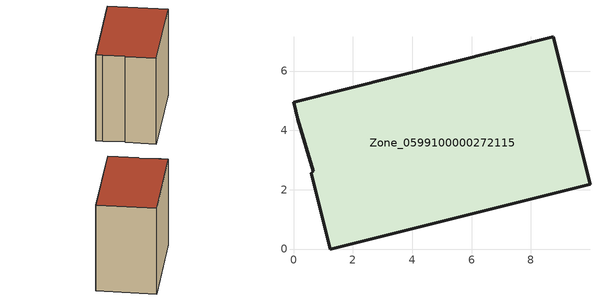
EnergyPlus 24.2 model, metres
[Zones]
Zone_0599100000272115
 floor ground (C_G): 0.6,2.56 0.66,2.63 0.14,4.38 0,4.95 8.76,7.15 9.99,2.19 1.23,0 z0
 wall outside (C_F): 8.76,7.15 0,4.95 0.14,4.38 0.66,2.63 0.6,2.56 1.23,0 9.99,2.19 8.76,7.15 z0:8.08
 roof outside (C_R): 0.66,2.63 0.6,2.56 1.23,0 9.99,2.19 8.76,7.15 0,4.95 0.14,4.38 z8.08
[BUILDING]
Pand.0599100000272115: North Axis=0; Terrain=City; Loads Convergence Tolerance Value=0.04; Temperature Convergence Tolerance Value=0.4; Solar Distribution=FullExterior; Maximum Number of Warmup Days=25; Minimum Number of Warmup Days=1
[Site:Location]
Rotterdam.The.Hague.AP_ZH_NLD Design_Conditions: Latitude=51.96; Longitude=4.45; Time Zone=1; Elevation=-4.5
[SITE:GROUNDTEMPERATURE:BUILDINGSURFACE]
18, 18, 18, 18, 18, 18, 18, 18, 18, 18, 18, 18
[MATERIAL] Thermal Absorptance=0.9; Solar Absorptance=0.7; Visible Absorptance=0.7
Name | Roughness | Thickness | Conductivity | Density | Specific Heat
G.TI.1975-1991 | MediumSmooth | 0.15 | 0.288461 | 540 | 1210
F.TI.1975-1991 | Rough | 0.3 | 0.230769 | 1920 | 840
R.TI.1975-1991 | MediumRough | 0.2 | 0.153846 | 1500 | 1000
[CONSTRUCTION]
C_G: G.TI.1975-1991
C_F: F.TI.1975-1991
C_R: R.TI.1975-1991
[ZONE]
Zone_0599100000272115: Type=1; Multiplier=1; Ceiling Height=Autocalculate; Volume=Autocalculate; Floor Area=autocalculate; Part of Total Floor Area=Yes
[ZONEINFILTRATION:DESIGNFLOWRATE]
Infil_Zone_0599100000272115: Zone or ZoneList or Space or SpaceList=Zone_0599100000272115; Schedule=AlwaysOn; Design Flow Rate Calculation Method=Flow/Area; Flow Rate per Floor Area=0.003; Constant Term Coefficient=1; Temperature Term Coefficient=0; Velocity Term Coefficient=0; Velocity Squared Term Coefficient=0
[HVACTEMPLATE:ZONE:IDEALLOADSAIRSYSTEM]
Zone_0599100000272115: Maximum Heating Supply Air Temperature=50; Minimum Cooling Supply Air Temperature=13; Maximum Heating Supply Air Humidity Ratio=0.0156; Minimum Cooling Supply Air Humidity Ratio=0.0077; Heating Limit=NoLimit; Cooling Limit=NoLimit; Dehumidification Control Type=ConstantSensibleHeatRatio; Cooling Sensible Heat Ratio=0.7; Dehumidification Setpoint=60; Humidification Control Type=None; Humidification Setpoint=30; Outdoor Air Method=None; Outdoor Air Flow Rate per Person=0.00944; Outdoor Air Flow Rate per Zone Floor Area=0; Outdoor Air Flow Rate per Zone=0; Demand Controlled Ventilation Type=None; Outdoor Air Economizer Type=NoEconomizer; Heat Recovery Type=None; Sensible Heat Recovery Effectiveness=0.7; Latent Heat Recovery Effectiveness=0.65
[ZONECONTROL:THERMOSTAT]
ThermostatControl_Zone_0599100000272115: Zone or ZoneList=Zone_0599100000272115; Control Type Schedule=DualSetpointControlType; Control 1=Thermostat_Zone_0599100000272115; Temperature Difference Between Cutout And Setpoint=0
[THERMOSTATSETPOINT:DUALSETPOINT]
Thermostat_Zone_0599100000272115: Heating Setpoint Temperature Schedule=HeatingSetpoint_Zone_0599100000272115; Cooling Setpoint Temperature Schedule=CoolingSetpoint_Zone_0599100000272115
[SCHEDULE:COMPACT]
HeatingSetpoint_Zone_0599100000272115: Through: 12/31, For: AllDays, Until: 24:00, 21
CoolingSetpoint_Zone_0599100000272115: Through: 12/31, For: AllDays, Until: 24:00, 24
DualSetpointControlType: Through: 12/31, For: AllDays, Until: 24:00, 4
AlwaysOn: Through: 12/31, For: AllDays, Until: 24:00, 1
